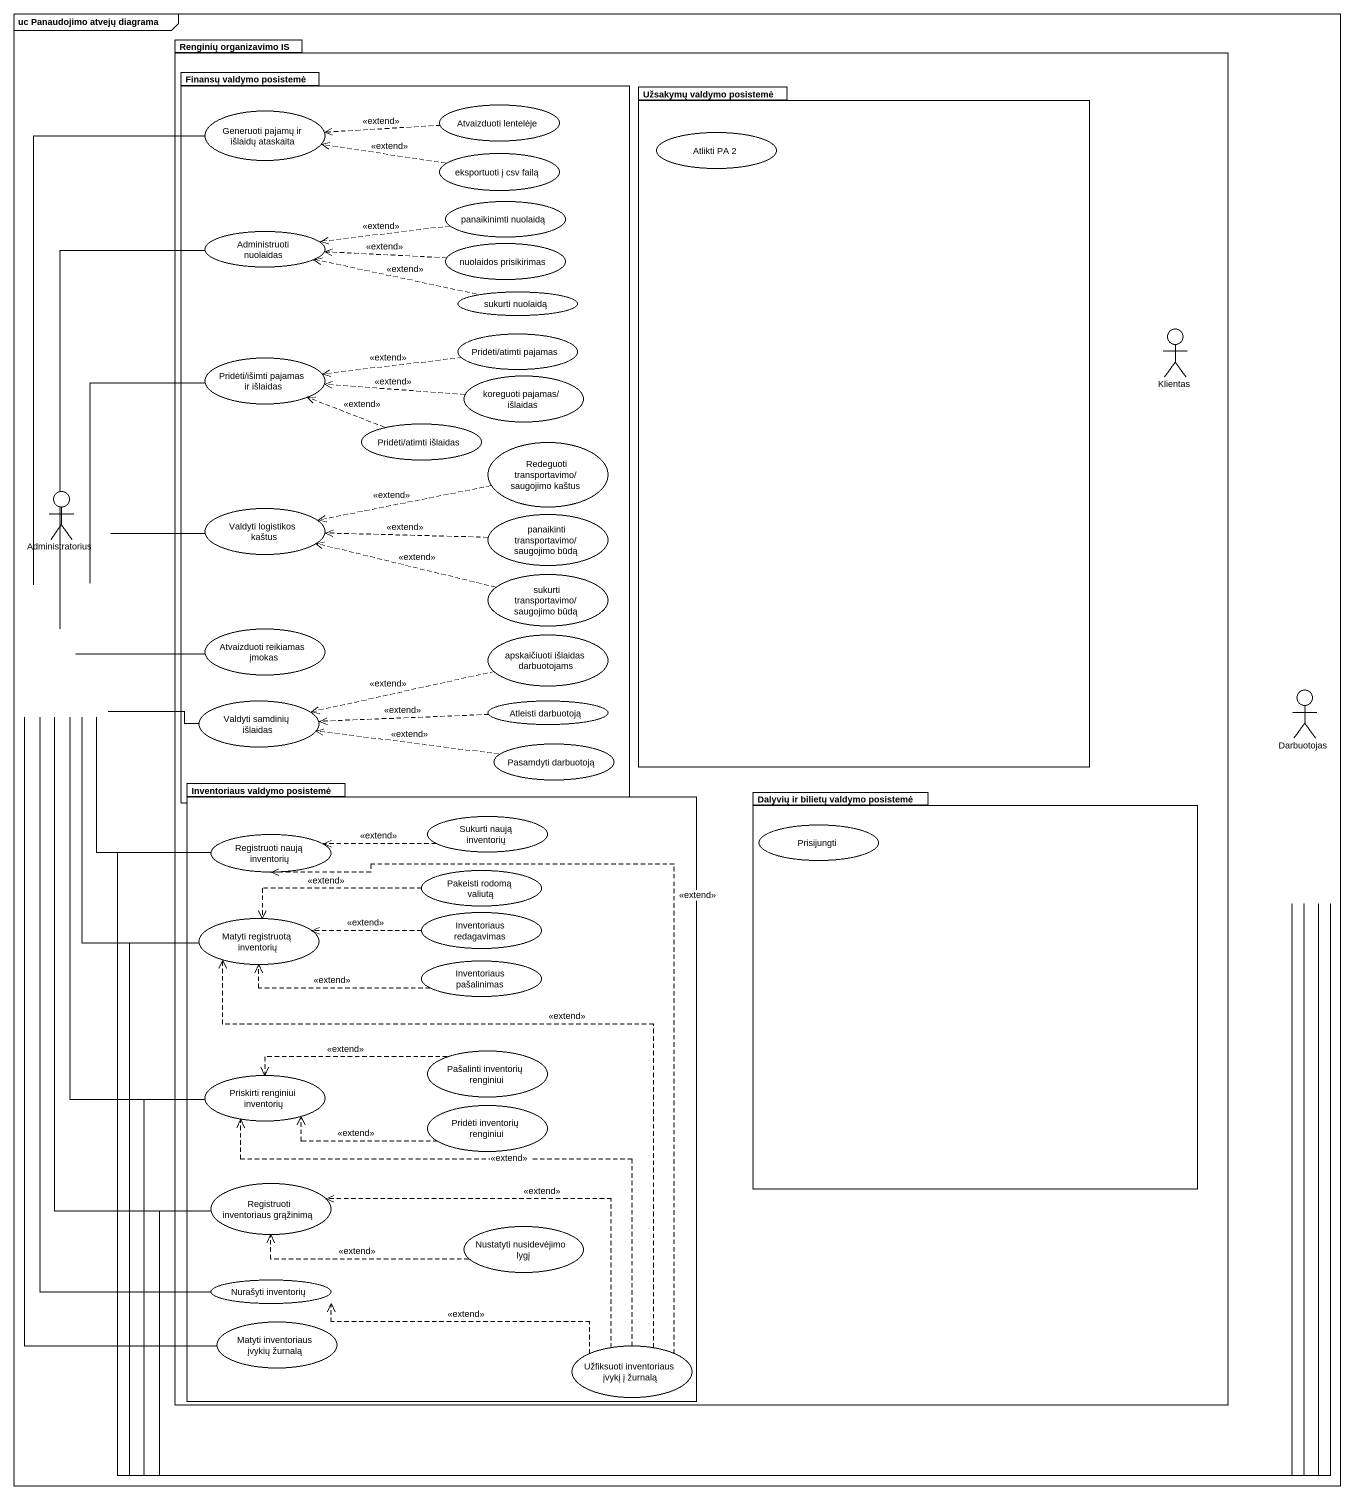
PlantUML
@startuml
mainframe uc Panaudojimo atvejų diagrama
package "Renginių organizavimo IS" as Renginių_organizavimo_IS {
  package "Finansų valdymo posistemė" as Finansų_valdymo_posistemė {
    usecase "Generuoti pajamų ir išlaidų ataskaita" as Generuoti_pajamų_ir_išlaidų
    usecase "Atvaizduoti lentelėje" as Atvaizduoti_lentelėje
    usecase "eksportuoti į csv failą" as eksportuoti_į_csv_failą
    usecase "panaikinimti nuolaidą" as panaikinimti_nuolaidą
    usecase "Administruoti nuolaidas" as Administruoti_nuolaidas
    usecase "nuolaidos prisikirimas" as nuolaidos_prisikirimas
    usecase "sukurti nuolaidą" as sukurti_nuolaidą
    usecase "Pridėti/atimti pajamas" as Pridėti_atimti_pajamas
    usecase "Pridėti/išimti pajamas ir išlaidas" as Pridėti_išimti_pajamas_ir
    usecase "koreguoti pajamas/ išlaidas" as koreguoti_pajamas_išlaidas
    usecase "Pridėti/atimti išlaidas" as Pridėti_atimti_išlaidas
    usecase "Redeguoti transportavimo/ saugojimo kaštus" as Redeguoti_transportavimo
    usecase "Valdyti logistikos kaštus" as Valdyti_logistikos_kaštus
    usecase "panaikinti transportavimo/ saugojimo būdą" as panaikinti_transportavimo
    usecase "sukurti transportavimo/ saugojimo būdą" as sukurti_transportavimo
    usecase "Atvaizduoti reikiamas įmokas" as Atvaizduoti_reikiamas_įmokas
    usecase "apskaičiuoti išlaidas darbuotojams" as apskaičiuoti_išlaidas
    usecase "Valdyti samdinių išlaidas" as Valdyti_samdinių_išlaidas
    usecase "Atleisti darbuotoją" as Atleisti_darbuotoją
    usecase "Pasamdyti darbuotoją" as Pasamdyti_darbuotoją
  }
  package "Užsakymų valdymo posistemė" as Užsakymų_valdymo_posistemė {
    usecase "Atlikti PA 2" as Atlikti_PA_2
  }
  package "Inventoriaus valdymo posistemė" as Inventoriaus_valdymo {
    usecase "Registruoti naują inventorių" as Registruoti_naują_inventorių
    usecase "Sukurti naują inventorių" as Sukurti_naują_inventorių
    usecase "Pakeisti rodomą valiutą" as Pakeisti_rodomą_valiutą
    usecase "Matyti registruotą inventorių" as Matyti_registruotą
    usecase "Inventoriaus redagavimas" as Inventoriaus_redagavimas
    usecase "Inventoriaus pašalinimas" as Inventoriaus_pašalinimas
    usecase "Priskirti renginiui inventorių" as Priskirti_renginiui
    usecase "Pašalinti inventorių renginiui" as Pašalinti_inventorių
    usecase "Pridėti inventorių renginiui" as Pridėti_inventorių_renginiui
    usecase "Registruoti inventoriaus grąžinimą" as Registruoti_inventoriaus
    usecase "Nustatyti nusidevėjimo lygį" as Nustatyti_nusidevėjimo_lygį
    usecase "Nurašyti inventorių" as Nurašyti_inventorių
    usecase "Matyti inventoriaus įvykių žurnalą" as Matyti_inventoriaus_įvykių
    usecase "Užfiksuoti inventoriaus įvykį į žurnalą" as Užfiksuoti_inventoriaus
  }
  package "Dalyvių ir bilietų valdymo posistemė" as Dalyvių_ir_bilietų_valdymo {
    usecase Prisijungti
  }
}
actor Klientas
actor Administratorius
actor Darbuotojas
Atvaizduoti_lentelėje .left.> Generuoti_pajamų_ir_išlaidų : <<extend>>
eksportuoti_į_csv_failą .left.> Generuoti_pajamų_ir_išlaidų : <<extend>>
panaikinimti_nuolaidą .left.> Administruoti_nuolaidas : <<extend>>
nuolaidos_prisikirimas .left.> Administruoti_nuolaidas : <<extend>>
sukurti_nuolaidą .left.> Administruoti_nuolaidas : <<extend>>
Pridėti_atimti_pajamas .left.> Pridėti_išimti_pajamas_ir : <<extend>>
koreguoti_pajamas_išlaidas .left.> Pridėti_išimti_pajamas_ir : <<extend>>
Pridėti_atimti_išlaidas .left.> Pridėti_išimti_pajamas_ir : <<extend>>
Redeguoti_transportavimo .left.> Valdyti_logistikos_kaštus : <<extend>>
Administratorius -up- Generuoti_pajamų_ir_išlaidų
Administratorius -up- Administruoti_nuolaidas
Administratorius -up- Pridėti_išimti_pajamas_ir
Administratorius -right- Valdyti_logistikos_kaštus
Administratorius -right- Atvaizduoti_reikiamas_įmokas
Administratorius -- Valdyti_samdinių_išlaidas
Administratorius -- Registruoti_naują_inventorių
Administratorius -- Matyti_registruotą
Administratorius -- Priskirti_renginiui
Administratorius -- Registruoti_inventoriaus
Administratorius -- Nurašyti_inventorių
Administratorius -- Matyti_inventoriaus_įvykių
panaikinti_transportavimo .left.> Valdyti_logistikos_kaštus : <<extend>>
sukurti_transportavimo .left.> Valdyti_logistikos_kaštus : <<extend>>
apskaičiuoti_išlaidas .left.> Valdyti_samdinių_išlaidas : <<extend>>
Darbuotojas -left- Registruoti_naują_inventorių
Darbuotojas -left- Matyti_registruotą
Darbuotojas -left- Priskirti_renginiui
Darbuotojas -left- Registruoti_inventoriaus
Atleisti_darbuotoją .left.> Valdyti_samdinių_išlaidas : <<extend>>
Pasamdyti_darbuotoją .left.> Valdyti_samdinių_išlaidas : <<extend>>
Sukurti_naują_inventorių .left.> Registruoti_naują_inventorių : <<extend>>
Pakeisti_rodomą_valiutą .left.> Matyti_registruotą : <<extend>>
Inventoriaus_redagavimas .left.> Matyti_registruotą : <<extend>>
Inventoriaus_pašalinimas .left.> Matyti_registruotą : <<extend>>
Pašalinti_inventorių .left.> Priskirti_renginiui : <<extend>>
Pridėti_inventorių_renginiui .left.> Priskirti_renginiui : <<extend>>
Nustatyti_nusidevėjimo_lygį .left.> Registruoti_inventoriaus : <<extend>>
Užfiksuoti_inventoriaus .up.> Registruoti_naują_inventorių : <<extend>>
Užfiksuoti_inventoriaus .up.> Matyti_registruotą : <<extend>>
Užfiksuoti_inventoriaus .up.> Priskirti_renginiui : <<extend>>
Užfiksuoti_inventoriaus .left.> Registruoti_inventoriaus : <<extend>>
Užfiksuoti_inventoriaus .left.> Nurašyti_inventorių : <<extend>>
@enduml
